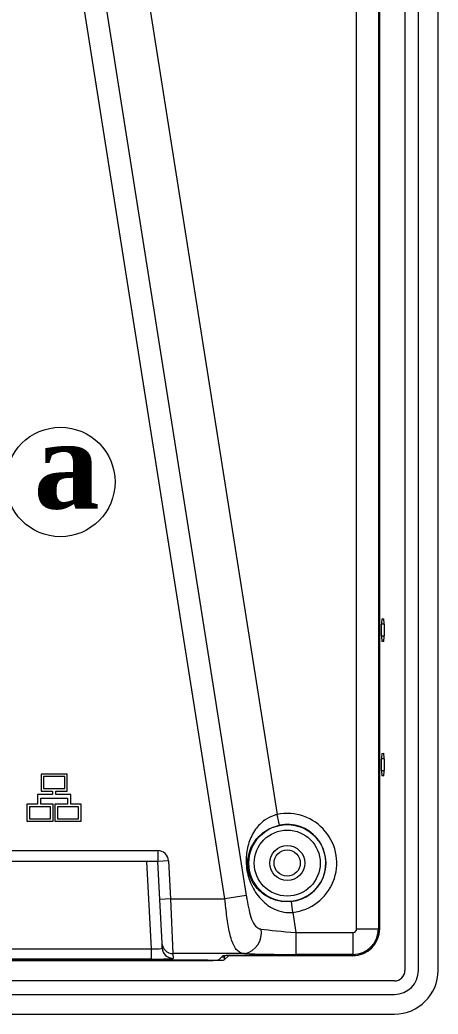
# Model space of a CAD drawing. Header units: millimetres. Extents: x 76 to 1788, y -159 to 878.
# Drawn here: x 1264.7 to 1302.9, y 279.5 to 370.4 of the extents above; entities that cross this region are included whole.
import ezdxf

# ---------------------------------------------------------------- set-up
doc = ezdxf.new("R2010")
doc.units = ezdxf.units.MM
doc.header["$LTSCALE"] = 2
doc.styles.get("Standard").update_dxf_attribs({"font": 'TIMES.TTF'})

msp = doc.modelspace()

# ---------------------------------------------------------------- linework, layer by layer
at = {"lineweight": 0}
for p, q in [((1299.892, 421.783), (1299.892, 283.475)), ((1301.127, 283.478), (1301.127, 421.778)), ((1302.927, 283.478), (1302.927, 421.778)), ((1295.475, 287.279), (1295.475, 417.979)), ((1297.474, 417.979), (1297.474, 287.279)), ((1297.578, 287.279), (1297.578, 417.979)), ((1297.588, 287.279), (1297.588, 417.979)), ((1268.924, 394.481), (1285.38, 290.316)), ((1272.83, 395.099), (1288.215, 297.718)), ((1283.427, 290.007), (1266.971, 394.173)), ((1297.777, 315.61), (1297.961, 315.616)), ((1297.979, 315.117), (1297.76, 315.109)), ((1297.76, 314.049), (1297.76, 315.109)), ((1297.979, 315.117), (1297.979, 314.041)), ((1297.76, 314.049), (1297.979, 314.041)), ((1297.961, 313.542), (1297.777, 313.548)), ((1297.979, 302.817), (1297.76, 302.809)), ((1297.76, 301.749), (1297.76, 302.809)), ((1297.777, 303.31), (1297.961, 303.316)), ((1297.979, 302.817), (1297.979, 301.741)), ((1297.76, 301.749), (1297.979, 301.741)), ((1266.607, 301.424), (1266.607, 299.852)), ((1269.005, 301.424), (1266.607, 301.424)), ((1268.769, 301.188), (1266.843, 301.188)), ((1266.843, 301.188), (1266.843, 300.087)), ((1268.769, 300.087), (1268.769, 301.188)), ((1269.005, 299.852), (1269.005, 301.424)), ((1297.961, 301.242), (1297.777, 301.248)), ((1266.843, 300.087), (1268.769, 300.087)), ((1266.283, 299.537), (1266.283, 298.672)), ((1267.649, 299.537), (1266.283, 299.537)), ((1266.597, 299.223), (1269.014, 299.223)), ((1266.597, 298.672), (1266.597, 299.223)), ((1266.607, 299.852), (1267.649, 299.852)), ((1267.649, 299.852), (1267.649, 299.537)), ((1267.963, 299.852), (1269.005, 299.852)), ((1267.963, 299.537), (1267.963, 299.852)), ((1269.329, 299.537), (1267.963, 299.537)), ((1269.014, 299.223), (1269.014, 298.672)), ((1269.329, 298.672), (1269.329, 299.537)), ((1265.31, 298.672), (1265.31, 297.101)), ((1266.283, 298.672), (1265.31, 298.672)), ((1267.472, 298.437), (1265.546, 298.437)), ((1265.546, 298.437), (1265.546, 297.336)), ((1267.708, 298.672), (1266.597, 298.672)), ((1267.472, 297.336), (1267.472, 298.437)), ((1267.708, 297.101), (1267.708, 298.672)), ((1267.881, 298.672), (1267.881, 297.101)), ((1269.014, 298.672), (1267.881, 298.672)), ((1270.043, 298.437), (1268.117, 298.437)), ((1268.117, 298.437), (1268.117, 297.336)), ((1270.278, 298.672), (1269.329, 298.672)), ((1270.043, 297.336), (1270.043, 298.437)), ((1270.278, 297.101), (1270.278, 298.672)), ((1265.546, 297.336), (1267.472, 297.336)), ((1268.117, 297.336), (1270.043, 297.336)), ((1288.416, 296.739), (1288.215, 297.718)), ((1265.31, 297.101), (1267.708, 297.101)), ((1267.881, 297.101), (1270.278, 297.101)), ((1148.587, 294.429), (1277.278, 294.429)), ((1277.278, 294.429), (1277.278, 293.429)), ((1277.278, 293.429), (1148.587, 293.429)), ((1276.698, 285.453), (1276.28, 293.429)), ((1278.277, 293.481), (1277.278, 293.429)), ((1277.46, 289.955), (1277.278, 293.429)), ((1278.277, 293.481), (1278.459, 290.007)), ((1278.459, 290.007), (1277.46, 289.955)), ((1277.67, 285.958), (1277.46, 289.955)), ((1278.459, 290.007), (1283.427, 290.007)), ((1278.459, 290.007), (1278.669, 285.011)), ((1285.38, 290.316), (1283.427, 290.007)), ((1289.628, 288.775), (1289.517, 289.768)), ((1289.628, 288.775), (1289.919, 286.932)), ((1295.475, 287.279), (1297.474, 287.279)), ((1297.474, 287.279), (1297.578, 287.279)), ((1289.919, 286.932), (1289.919, 284.934)), ((1289.919, 286.932), (1295.128, 286.932)), ((1295.128, 286.932), (1295.128, 284.934)), ((1201.341, 285.453), (1276.698, 285.453)), ((1276.698, 284.506), (1276.698, 285.453)), ((1277.693, 285.523), (1277.67, 285.958)), ((1276.698, 284.506), (1201.341, 284.506)), ((1285.202, 285.011), (1278.669, 285.011)), ((1278.669, 285.011), (1278.691, 284.576)), ((1282.868, 284.444), (1283.22, 284.796)), ((1283.352, 284.727), (1283.441, 284.817)), ((1283.352, 284.427), (1283.71, 284.786)), ((1283.352, 284.727), (1283.352, 284.427)), ((1283.71, 284.786), (1283.71, 284.825)), ((1295.128, 284.83), (1284.219, 284.83)), ((1284.71, 284.83), (1284.71, 284.819)), ((1295.128, 284.819), (1284.71, 284.819)), ((1295.128, 284.934), (1289.919, 284.934)), ((1295.128, 284.83), (1295.128, 284.934)), ((1123.205, 284.393), (1282.352, 284.393)), ((1281.869, 284.411), (1123.688, 284.411)), ((1282.352, 284.393), (1282.352, 284.415)), ((1298.932, 282.515), (1106.625, 282.515)), ((1106.627, 281.278), (1298.927, 281.278)), ((1106.627, 279.478), (1298.927, 279.478))]:
    msp.add_line(p, q, dxfattribs=at)
for centre, radius in [((1268.377, 328.117), 5), ((1289.128, 293.279), 3.517), ((1289.128, 293.279), 3.017), ((1289.128, 293.279), 1.6), ((1289.118, 293.289), 1.2)]:
    msp.add_circle(centre, radius, dxfattribs=at)
for centre, radius, start, end in [((1289.128, 293.279), 4.532, 276.32323, 101.63208), ((1289.128, 293.279), 3.533, 276.32323, 101.63208), ((1277.278, 293.429), 1, 3, 90), ((1284.838, 286.901), 1.926, 280.88086, 10.46014), ((1295.128, 287.279), 0.347, 270, 0), ((1295.128, 287.279), 2.345, 270, 0), ((1295.128, 287.279), 2.449, 270, 0), ((1295.128, 287.279), 2.46, 270, 0), ((1278.668, 286.01), 1, 183.01629, 270.02051), ((1278.691, 285.575), 1, 183.01629, 270.02051), ((1298.927, 283.478), 4, 270, 0), ((1298.927, 283.478), 2.2, 270, 0), ((1298.932, 283.475), 0.96, 270, 0)]:
    msp.add_arc(centre, radius, start, end, dxfattribs=at)
for centre, major_axis, ratio, start_param, end_param in [((1297.777, 315.109), (0, 0.5), 0.034878, 0.001218, 1.570796), ((1297.961, 315.116), (0, 0.5), 0.034963, 4.714831, 6.284409), ((1297.777, 314.049), (0, 0.5), 0.034878, 1.570796, 3.140375), ((1297.961, 314.042), (0, 0.5), 0.034963, 3.140369, 4.709947), ((1297.777, 302.809), (0, 0.5), 0.034878, 0.001218, 1.570796), ((1297.961, 302.816), (0, 0.5), 0.034963, 4.714831, 6.284409), ((1297.777, 301.749), (0, 0.5), 0.034878, 1.570796, 3.140375), ((1297.961, 301.742), (0, 0.5), 0.034963, 3.140369, 4.709947), ((1289.885, 287.142), (4.099, -0.315), 0.050204, 3.838363, 4.724317), ((1276.689, 285.575), (1.004, -0.054), 0.121071, 4.728032, 6.296089), ((1276.689, 284.576), (2.003, 0), 0.034984, 4.716967, 6.285024), ((1281.869, 284.446), (1, 0), 0.034921, 4.712389, 6.248279), ((1282.352, 284.728), (1, 0), 0.034921, 5.603393, 6.248279), ((1284.219, 284.795), (1, 0), 0.034921, 1.570796, 3.106686), ((1284.71, 284.784), (1, 0), 0.034921, 1.570796, 3.106686), ((1289.885, 285.143), (6.075, -0.001), 0.034492, 3.83189, 4.717845), ((1282.352, 284.428), (1, 0), 0.034921, 4.712389, 6.248279)]:
    msp.add_ellipse(centre, major_axis=major_axis, ratio=ratio, start_param=start_param, end_param=end_param, dxfattribs=at)
for points, knots in [([(1288.212, 297.718), (1288.114, 297.693), (1287.695, 297.588), (1286.944, 297.187), (1286.125, 296.333), (1285.57, 295.195), (1285.351, 294.056), (1285.365, 293.033), (1285.511, 292.201), (1285.856, 291.181), (1286.495, 290.129), (1287.486, 289.255), (1288.522, 288.819), (1289.225, 288.742), (1289.568, 288.77), (1289.625, 288.775)], [0, 0, 0, 0, 0.022604, 0.096643, 0.189152, 0.303517, 0.41173, 0.475286, 0.537599, 0.597599, 0.725178, 0.843336, 0.922769, 0.987216, 1, 1, 1, 1]), ([(1289.515, 289.768), (1289.213, 289.754), (1288.876, 289.739), (1288.235, 289.835), (1287.459, 290.073), (1286.535, 290.712), (1285.937, 291.494), (1285.636, 292.25), (1285.543, 292.689), (1285.495, 293.137), (1285.516, 293.826), (1285.778, 294.709), (1286.35, 295.602), (1287.171, 296.288), (1287.91, 296.622), (1288.318, 296.717), (1288.414, 296.739)], [0, 0, 0, 0, 0.073165, 0.081501, 0.164879, 0.287248, 0.413311, 0.467614, 0.504924, 0.521171, 0.577877, 0.683501, 0.801123, 0.897976, 0.976064, 1, 1, 1, 1]), ([(1285.202, 285.011), (1285.178, 285.013), (1284.89, 285.038), (1284.416, 285.309), (1283.97, 286.289), (1283.684, 287.732), (1283.522, 289.041), (1283.447, 289.806), (1283.427, 290.007)], [0, 0, 0, 0, 0.020559, 0.247016, 0.487642, 0.707919, 0.922908, 1, 1, 1, 1]), ([(1285.38, 290.316), (1285.4, 290.195), (1285.473, 289.742), (1285.617, 288.983), (1285.846, 288.118), (1286.159, 287.516), (1286.479, 287.308), (1286.667, 287.261), (1286.715, 287.254), (1286.732, 287.251)], [0, 0, 0, 0, 0.087676, 0.327834, 0.556869, 0.78228, 0.945633, 0.981853, 1, 1, 1, 1])]:
    msp.add_open_spline(points, degree=3, knots=knots, dxfattribs=at)

# ---------------------------------------------------------------- texts
at = {"lineweight": 0, "insert": (1265.931, 333.684), "char_height": 8, "width": 23.02509, "attachment_point": 1}
msp.add_mtext('{\\fTimes New Roman|b1|i0|c238|p18;a}', dxfattribs=at)

doc.saveas('drawing.dxf')
